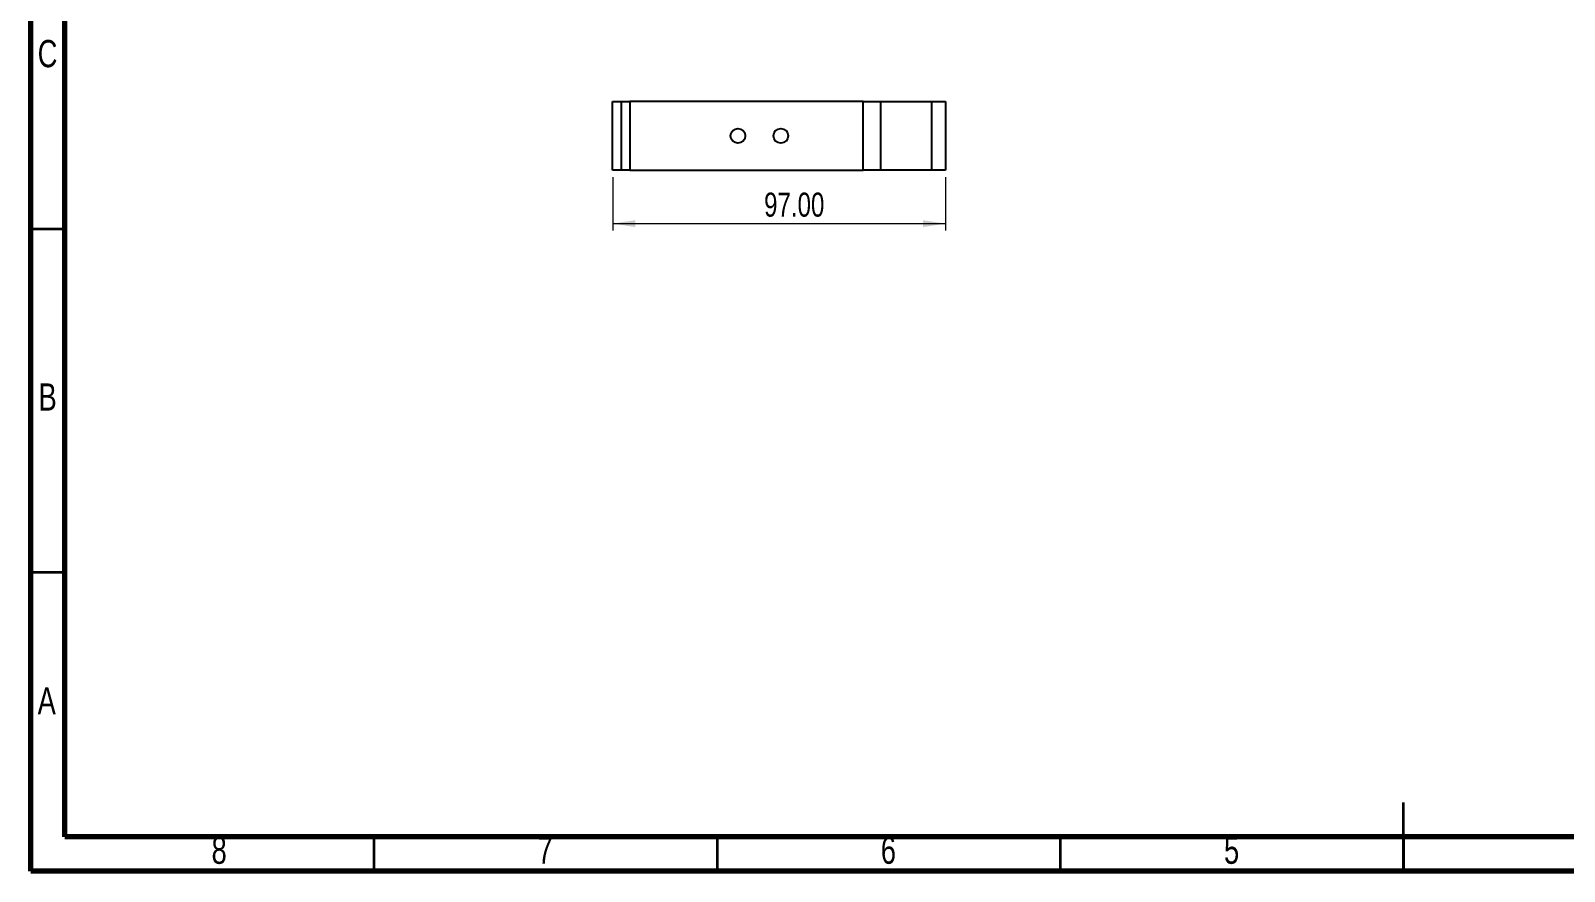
# Model space of a CAD drawing. Header units: millimetres. Extents: x 15 to 415, y 5 to 292.
# Drawn here: x 15 to 238.4, y 5 to 127.4 of the extents above; entities that cross this region are included whole.
import ezdxf

# ---------------------------------------------------------------- set-up
doc = ezdxf.new("R2010")
doc.units = ezdxf.units.MM
doc.styles.add('SLDTEXTSTYLE2', font='TXT', dxfattribs={"width": 0.75})
doc.dimstyles.new('SLDDIMSTYLE7', dxfattribs={"dimtxt": 3.5, "dimasz": 3.302, "dimexe": 0, "dimexo": 0.0625, "dimgap": 0.875, "dimtad": 1, "dimlfac": 2, "dimrnd": 1e-09, "dimzin": 4, "dimdsep": 46, "dimtxsty": 'SLDTEXTSTYLE2', "dimsah": 1, "dimcen": 0.09, "dimadec": 0, "dimazin": 1, "dimtfac": 1, "dimtofl": 0, "dimtmove": 0, "dimatfit": 3, "dimfxl": 0, "dimfrac": 2, "dimtolj": 1, "dimtzin": 12, "dimarcsym": 0})

# ---------------------------------------------------------------- blocks, each defined once
blk = doc.blocks.new('_D_32')
at = {"color": 7, "linetype": 'Continuous', "lineweight": 0}
for p, q in [((99.79, 106.1), (99.79, 98.32)), ((148.29, 106.1), (148.29, 98.32)), ((99.79, 99.32), (148.29, 99.32))]:
    blk.add_line(p, q, dxfattribs=at)
at = {"color": 7, "linetype": 'Continuous', "lineweight": 18}
for points in [[(99.79, 99.32), (103.09, 98.81), (103.09, 99.82)], [(148.29, 99.32), (144.98, 99.82), (144.98, 98.81)]]:
    blk.add_solid(points, dxfattribs=at)
at = {"color": 7, "linetype": 'Continuous', "lineweight": 18, "insert": (121.85, 103.83), "char_height": 3.5, "attachment_point": 1, "style": 'SLDTEXTSTYLE2'}
blk.add_mtext('97.00', dxfattribs=at)

msp = doc.modelspace()

# ---------------------------------------------------------------- linework, layer by layer
at = {"color": 7, "linetype": 'Continuous', "lineweight": 70}
for p, q in [((15, 5), (15, 292)), ((20, 10), (20, 287)), ((410, 10), (20, 10)), ((415, 5), (15, 5))]:
    msp.add_line(p, q, dxfattribs=at)
at = {"color": 7, "linetype": 'Continuous', "lineweight": 25}
for p, q in [((99.7868, 107.1005), (99.7868, 117.1005)), ((99.7868, 117.1005), (101.0368, 117.1005)), ((101.0368, 117.1005), (101.0368, 107.1005)), ((101.0368, 117.1005), (102.2868, 117.1005)), ((136.2868, 117.1005), (102.2868, 117.1005)), ((102.2868, 117.1005), (102.2868, 107.1005)), ((136.2868, 107.1005), (136.2868, 117.1005)), ((136.2868, 117.1005), (138.7868, 117.1005)), ((138.7868, 117.1005), (138.7868, 107.1005)), ((138.7868, 117.1005), (146.2868, 117.1005)), ((146.2868, 107.1005), (146.2868, 117.1005)), ((146.2868, 117.1005), (148.2868, 117.1005)), ((148.2868, 117.1005), (148.2868, 107.1005)), ((101.0368, 107.1005), (99.7868, 107.1005)), ((102.2868, 107.1005), (101.0368, 107.1005)), ((102.2868, 107.1005), (136.2868, 107.1005)), ((138.7868, 107.1005), (136.2868, 107.1005)), ((146.2868, 107.1005), (138.7868, 107.1005)), ((148.2868, 107.1005), (146.2868, 107.1005))]:
    msp.add_line(p, q, dxfattribs=at)
at = {"color": 7, "linetype": 'Continuous', "lineweight": 35}
for p, q in [((20, 98.5), (15, 98.5)), ((20, 48.5), (15, 48.5)), ((215, 4.999), (215, 15.001)), ((65, 10), (65, 5)), ((115, 10), (115, 5)), ((165, 10), (165, 5)), ((215, 10), (215, 5))]:
    msp.add_line(p, q, dxfattribs=at)
at = {"color": 7, "linetype": 'Continuous', "lineweight": 25}
for centre in [(118.0368, 112.1005), (124.2868, 112.1005)]:
    msp.add_circle(centre, 1.075, dxfattribs=at)

# ---------------------------------------------------------------- texts
at = {"color": 7, "linetype": 'Continuous', "lineweight": 0, "char_height": 3.9687, "attachment_point": 2, "style": 'SLDTEXTSTYLE2'}
for s, insert in [('C', (17.4587, 126.0602)), ('B', (17.4706, 76.0602)), ('A', (17.3397, 31.8102)), ('8', (42.46, 10.0602)), ('7', (89.96, 10.0602)), ('6', (139.96, 10.0602)), ('5', (189.96, 10.0602))]:
    msp.add_mtext(s, dxfattribs=dict(at, insert=insert))

# ---------------------------------------------------------------- dimensions: what is measured, and where the dimension line sits
at = {"color": 7, "linetype": 'Continuous', "lineweight": 18}
dim = msp.add_linear_dim(base=(148.2868, 99.316), p1=(99.7868, 107.1005), p2=(148.2868, 107.1005), angle=0, dimstyle='SLDDIMSTYLE7', dxfattribs=at)
dim.commit()
dim.dimension.update_dxf_attribs({"geometry": '_D_32', "text_midpoint": (127.6716, 99.316), "dimtype": 160})

doc.saveas('drawing.dxf')
